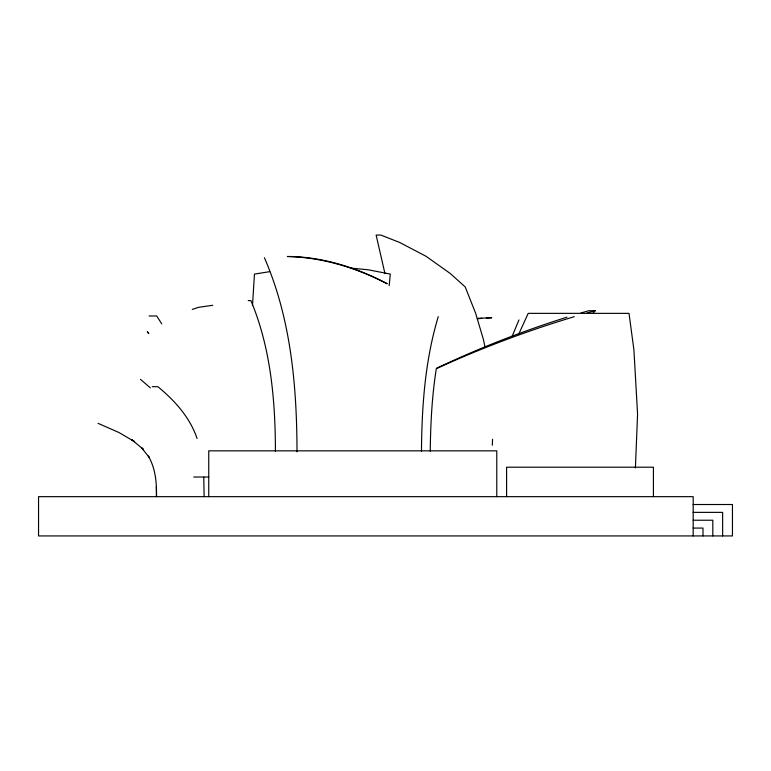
<?xml version="1.0" encoding="UTF-8"?>
<svg xmlns="http://www.w3.org/2000/svg" width="771" height="771" viewBox="0 0 771 771"><rect width="100%" height="100%" fill="white"/><g stroke="black" fill="none" stroke-linecap="round" stroke-linejoin="round"><path stroke-width="1.16" d="M421.477 451.102C421.824 405.864 425.12 360.163 438.256 316.63M430.257 451.16C430.575 423.472 431.982 395.725 436.376 368.345C478.637 348.29 522.324 331.202 566.955 317.189M492.303 445.252L492.544 439.277M635.41 467.968L637.569 414.172L633.926 350.015L629.02 313.363L528.212 313.363L518.883 333.843M252.502 305.383L254.459 274.081L269.59 271.681M389.182 285.675L390.299 274.081L368.393 269.811L350.892 268.106M512.069 336.474L518.941 319.907M592.851 313.334L595.193 310.742L588.755 310.742L580.987 312.949M437.061 368.345C481.538 348.01 527.422 330.759 574.26 316.688M192.278 309.431L198.455 307.35L212.767 305.268M587.126 312.949L595.193 310.742M477.239 318.837L481.846 318.307M478.01 318.307L491.821 317.739L486.279 318.057M248.223 300.594L250.912 300.594C270.852 348.203 275.295 400.371 275.43 451.478M149.092 315.975L156.677 315.975L161.756 323.839M152.273 386.676L157.833 386.676C174.718 400.515 190.003 417.477 197.058 438.497M193.723 477.018L208.739 477.018M693.177 504.513L732.45 504.513L732.45 535.932L38.55 535.932L38.55 496.659L693.177 496.659L693.177 535.932M693.177 512.368L722.629 512.368L722.629 535.932M693.177 520.223L712.809 520.223L712.809 535.932M693.177 528.077L702.988 528.077L702.988 535.932M98.062 423.337L118.927 432.502L134.617 441.667L131.754 439.701L143.194 449.194L141.401 447.556L149.16 457.376L148.302 456.066C155.549 468.305 156.744 482.742 156.484 496.659L156.359 486.511M140.476 379.351L150.364 387.88M148.784 333.457L147.328 331.694L148.668 333.564M264.395 257.716C290.966 318.702 296.854 385.992 297.008 451.806M485.075 347.326L483.378 339.346L475.582 313.132L465.202 286.918L450.312 273.532L426.035 256.28L399.59 242.422L380.845 235.068L376.132 235.068L384.951 273.609M203.766 477.182L204.122 496.659M653.413 496.659L653.413 467.197L506.605 467.197L506.605 496.659M496.784 496.659L496.784 450.833L208.748 450.833L208.748 496.659M290.474 256.512L287.332 256.512C322.211 257.341 356.404 267.739 387.225 283.767C357.416 268 324.389 257.283 290.474 256.512"/></g></svg>
